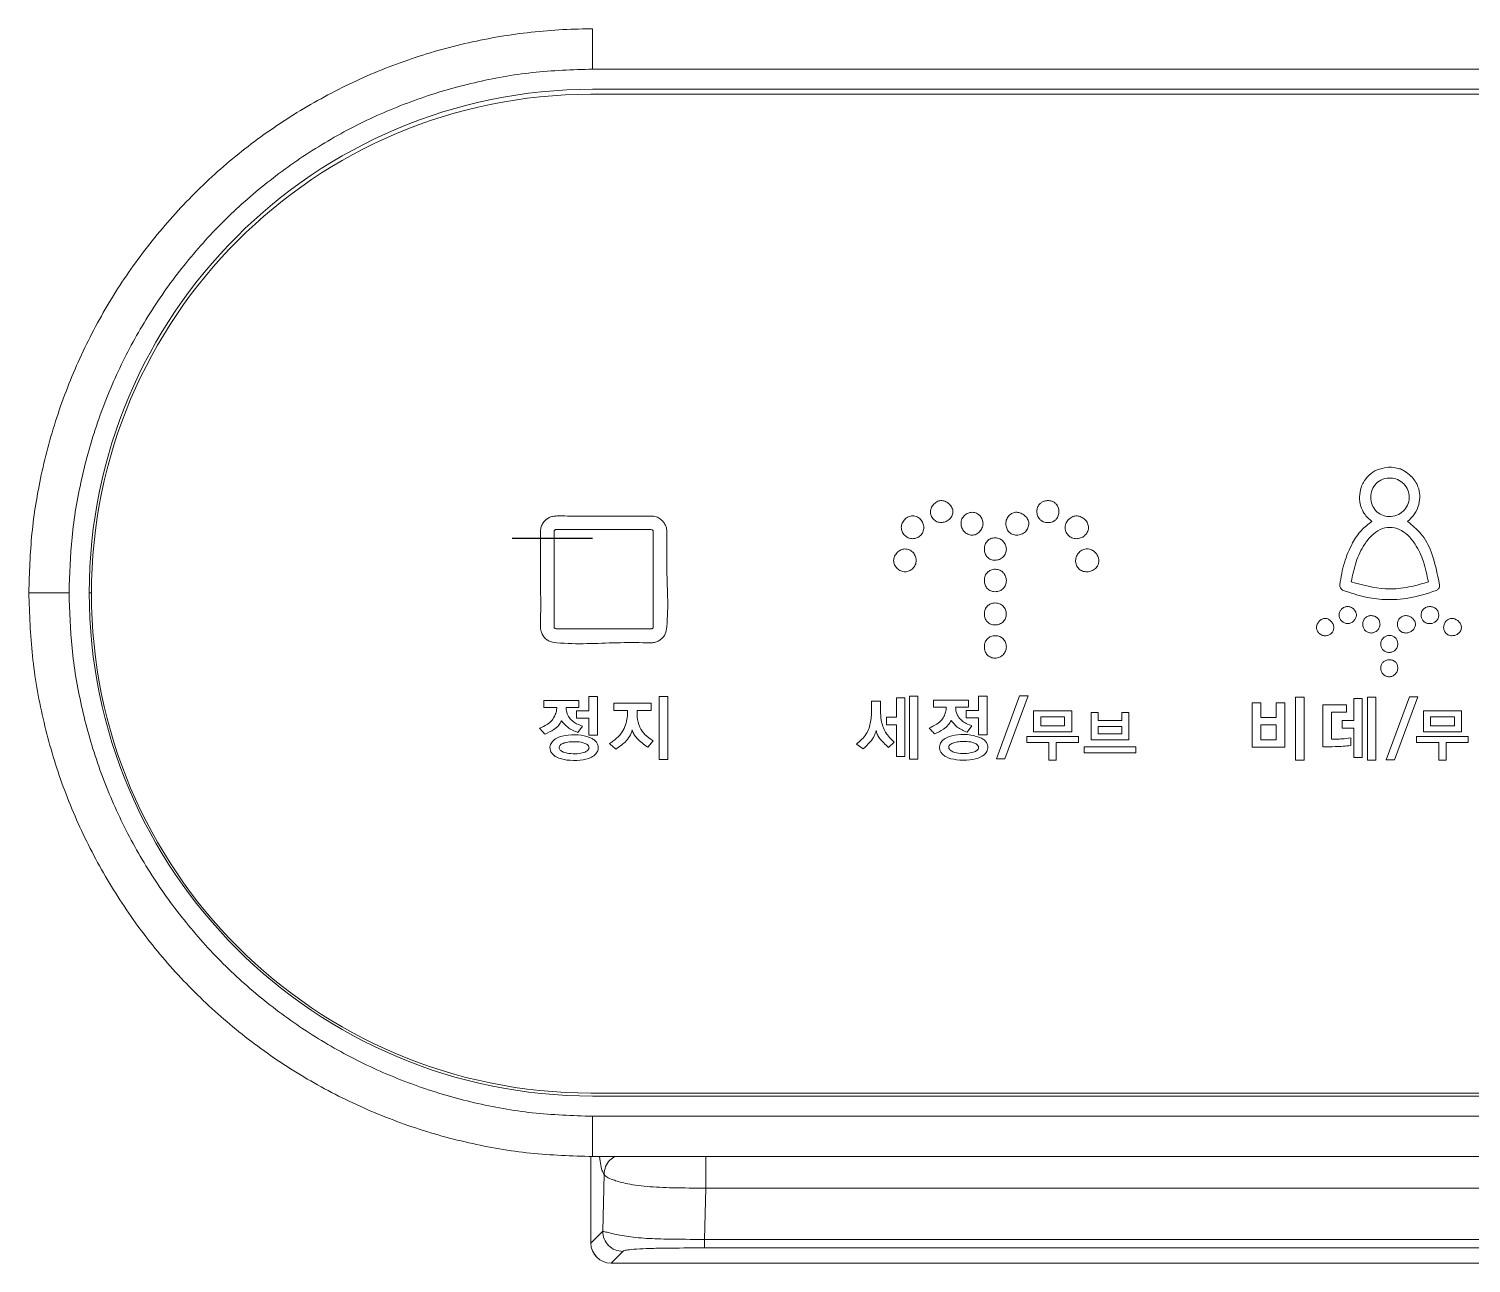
# Model space of a CAD drawing. Extents: x -1671 to 824, y 68 to 2359.
# Drawn here: x -912.6 to -841, y 946.9 to 1008.2 of the extents above; entities that cross this region are included whole.
import ezdxf

# ---------------------------------------------------------------- set-up
doc = ezdxf.new("R2010")
doc.units = 0
doc.header["$LTSCALE"] = 20
doc.header["$MEASUREMENT"] = 0
doc.layers.get('0').update_dxf_attribs({"linetype": 'CONTINUOUS'})
doc.layers.add('4', color=4, linetype='CONTINUOUS')

msp = doc.modelspace()

# ---------------------------------------------------------------- linework, layer by layer
at = {"color": 7, "linetype": 'Continuous', "lineweight": 15}
for p, q in [((-884.601, 1006.208), (-884.601, 1008.208)), ((-680.601, 1006.208), (-884.601, 1006.208)), ((-884.601, 1005.208), (-680.601, 1005.208)), ((-884.693, 1004.958), (-680.693, 1004.958)), ((-912.601, 980.208), (-910.601, 980.208)), ((-884.784, 975.05), (-884.354, 975.05)), ((-884.784, 974.345), (-884.784, 975.05)), ((-884.354, 975.05), (-884.354, 973.13)), ((-881.3, 975.05), (-880.869, 975.05)), ((-881.3, 971.926), (-881.3, 975.05)), ((-880.869, 975.05), (-880.869, 971.926)), ((-869.517, 974.994), (-869.097, 974.994)), ((-869.517, 974.019), (-869.517, 974.994)), ((-869.097, 974.994), (-869.097, 972.079)), ((-868.871, 975.063), (-868.451, 975.063)), ((-868.871, 971.94), (-868.871, 975.063)), ((-868.451, 975.063), (-868.451, 971.94)), ((-865.438, 975.064), (-865.008, 975.064)), ((-865.438, 974.359), (-865.438, 975.064)), ((-865.008, 975.064), (-865.008, 973.145)), ((-864.55, 971.958), (-863.395, 975.081)), ((-862.978, 975.081), (-864.136, 971.958)), ((-863.395, 975.081), (-862.978, 975.081)), ((-849.689, 975.015), (-849.259, 975.015)), ((-849.689, 971.892), (-849.689, 975.015)), ((-849.259, 975.015), (-849.259, 971.892)), ((-846.801, 974.946), (-846.381, 974.946)), ((-846.801, 973.863), (-846.801, 974.946)), ((-846.381, 974.946), (-846.381, 972.031)), ((-846.124, 975.015), (-845.704, 975.015)), ((-846.124, 971.892), (-846.124, 975.015)), ((-845.704, 975.015), (-845.704, 971.892)), ((-845.19, 971.909), (-844.035, 975.032)), ((-843.618, 975.032), (-844.777, 971.909)), ((-844.035, 975.032), (-843.618, 975.032)), ((-887.027, 974.862), (-885.278, 974.862)), ((-887.027, 974.502), (-887.027, 974.862)), ((-886.381, 974.502), (-887.027, 974.502)), ((-885.278, 974.502), (-885.923, 974.502)), ((-885.399, 974.345), (-884.784, 974.345)), ((-885.399, 973.974), (-885.399, 974.345)), ((-885.278, 974.862), (-885.278, 974.502)), ((-883.553, 974.727), (-881.699, 974.727)), ((-883.553, 974.356), (-883.553, 974.727)), ((-882.862, 974.356), (-883.553, 974.356)), ((-881.699, 974.356), (-882.393, 974.356)), ((-881.699, 974.727), (-881.699, 974.356)), ((-870.745, 974.818), (-870.298, 974.818)), ((-867.68, 974.876), (-865.931, 974.876)), ((-867.68, 974.516), (-867.68, 974.876)), ((-867.035, 974.516), (-867.68, 974.516)), ((-865.931, 974.516), (-866.577, 974.516)), ((-866.053, 974.359), (-865.438, 974.359)), ((-866.053, 973.988), (-866.053, 974.359)), ((-865.931, 974.876), (-865.931, 974.516)), ((-862.7, 974.337), (-860.806, 974.337)), ((-862.7, 973.297), (-862.7, 974.337)), ((-860.806, 974.337), (-860.806, 973.297)), ((-859.846, 972.897), (-859.846, 974.26)), ((-859.846, 974.26), (-859.494, 974.26)), ((-859.494, 974.26), (-859.494, 973.859)), ((-858.313, 974.26), (-857.964, 974.26)), ((-858.313, 973.859), (-858.313, 974.26)), ((-857.964, 974.26), (-857.964, 972.897)), ((-851.848, 974.741), (-851.417, 974.741)), ((-851.848, 972.531), (-851.848, 974.741)), ((-851.417, 974.741), (-851.417, 974.016)), ((-850.657, 974.741), (-850.227, 974.741)), ((-850.657, 974.016), (-850.657, 974.741)), ((-850.227, 974.741), (-850.227, 972.531)), ((-848.335, 974.64), (-847.162, 974.64)), ((-848.335, 972.561), (-848.335, 974.64)), ((-847.908, 974.272), (-847.908, 972.94)), ((-847.162, 974.272), (-847.908, 974.272)), ((-847.162, 974.64), (-847.162, 974.272)), ((-843.34, 973.297), (-843.34, 974.337)), ((-843.34, 974.337), (-841.446, 974.337)), ((-841.446, 974.337), (-841.446, 973.297)), ((-884.784, 973.974), (-885.399, 973.974)), ((-885.111, 973.582), (-885.339, 973.266)), ((-884.784, 973.13), (-884.784, 973.974)), ((-870.002, 973.638), (-870.002, 974.019)), ((-870.002, 974.019), (-869.517, 974.019)), ((-869.517, 973.638), (-870.002, 973.638)), ((-869.517, 972.079), (-869.517, 973.638)), ((-865.438, 973.988), (-866.053, 973.988)), ((-865.765, 973.596), (-865.992, 973.28)), ((-865.438, 973.145), (-865.438, 973.988)), ((-862.348, 974.041), (-861.161, 974.041)), ((-862.348, 973.593), (-862.348, 974.041)), ((-861.161, 973.593), (-862.348, 973.593)), ((-861.161, 974.041), (-861.161, 973.593)), ((-859.494, 973.859), (-858.313, 973.859)), ((-859.494, 973.565), (-858.313, 973.565)), ((-859.494, 973.192), (-859.494, 973.565)), ((-858.313, 973.565), (-858.313, 973.192)), ((-851.418, 973.645), (-850.657, 973.645)), ((-851.418, 972.895), (-851.418, 973.645)), ((-851.417, 974.016), (-850.657, 974.016)), ((-850.657, 973.645), (-850.657, 972.895)), ((-847.377, 973.488), (-847.377, 973.863)), ((-847.377, 973.863), (-846.801, 973.863)), ((-846.801, 973.488), (-847.377, 973.488)), ((-846.801, 972.031), (-846.801, 973.488)), ((-842.989, 974.041), (-841.802, 974.041)), ((-842.989, 973.593), (-842.989, 974.041)), ((-841.802, 973.593), (-842.989, 973.593)), ((-841.802, 974.041), (-841.802, 973.593)), ((-884.354, 973.13), (-884.784, 973.13)), ((-881.592, 972.845), (-881.866, 972.534)), ((-869.621, 972.783), (-869.908, 972.527)), ((-865.008, 973.145), (-865.438, 973.145)), ((-863.038, 973.061), (-860.471, 973.061)), ((-863.038, 972.766), (-863.038, 973.061)), ((-861.936, 972.766), (-863.038, 972.766)), ((-860.806, 973.297), (-862.7, 973.297)), ((-861.936, 971.892), (-861.936, 972.766)), ((-861.576, 972.766), (-861.576, 971.892)), ((-860.471, 972.766), (-861.576, 972.766)), ((-860.471, 973.061), (-860.471, 972.766)), ((-857.964, 972.897), (-859.846, 972.897)), ((-858.313, 973.192), (-859.494, 973.192)), ((-850.657, 972.895), (-851.418, 972.895)), ((-846.95, 972.999), (-846.95, 972.624)), ((-843.679, 973.061), (-841.112, 973.061)), ((-843.679, 972.766), (-843.679, 973.061)), ((-842.576, 972.766), (-843.679, 972.766)), ((-841.446, 973.297), (-843.34, 973.297)), ((-842.576, 971.892), (-842.576, 972.766)), ((-842.216, 972.766), (-842.216, 971.892)), ((-841.112, 972.766), (-842.216, 972.766)), ((-841.112, 973.061), (-841.112, 972.766)), ((-871.164, 972.447), (-871.488, 972.692)), ((-869.097, 972.079), (-869.517, 972.079)), ((-860.187, 972.553), (-857.62, 972.553)), ((-860.187, 972.258), (-860.187, 972.553)), ((-857.62, 972.258), (-860.187, 972.258)), ((-857.62, 972.553), (-857.62, 972.258)), ((-850.227, 972.531), (-851.848, 972.531)), ((-880.869, 971.926), (-881.3, 971.926)), ((-868.451, 971.94), (-868.871, 971.94)), ((-864.136, 971.958), (-864.55, 971.958)), ((-861.576, 971.892), (-861.936, 971.892)), ((-849.259, 971.892), (-849.689, 971.892)), ((-846.381, 972.031), (-846.801, 972.031)), ((-845.704, 971.892), (-846.124, 971.892)), ((-844.777, 971.909), (-845.19, 971.909)), ((-842.216, 971.892), (-842.576, 971.892)), ((-680.693, 955.358), (-884.693, 955.358)), ((-680.601, 955.208), (-884.601, 955.208)), ((-884.601, 952.208), (-884.601, 954.208)), ((-884.601, 954.208), (-680.601, 954.208)), ((-884.688, 952.213), (-884.688, 947.914)), ((-680.601, 952.208), (-884.601, 952.208)), ((-884.102, 948.499), (-884.033, 951.328)), ((-878.983, 950.64), (-879.045, 948.095)), ((-686.219, 950.64), (-878.983, 950.64)), ((-884.687, 947.914), (-884.102, 948.499)), ((-884.687, 947.914), (-884.688, 947.914)), ((-879.045, 948.095), (-686.157, 948.095)), ((-883.103, 947.499), (-883.688, 946.914)), ((-686.157, 947.669), (-879.045, 947.669)), ((-883.688, 946.914), (-681.514, 946.914)), ((-883.688, 946.914), (-681.514, 946.914)), ((-883.688, 946.914), (-883.688, 946.914))]:
    msp.add_line(p, q, dxfattribs=at)
at = {"color": 8, "linetype": 'Continuous', "lineweight": 15}
for p, q in [((-909.569, 980.208), (-909.469, 980.208)), ((-884.687, 952.213), (-884.687, 947.914))]:
    msp.add_line(p, q, dxfattribs=at)
at = {"color": 7, "linetype": 'Continuous', "lineweight": 15}
for centre, radius, start, end in [((-884.601, 980.208), 25, 90, 270), ((-884.693, 980.158), 24.8, 90, 270), ((-883.688, 947.914), 1, 180, 270), ((-883.686, 947.915), 1.001, 180.08244, 269.91756)]:
    msp.add_arc(centre, radius, start, end, dxfattribs=at)
for points, knots in [([(-884.601, 1008.208), (-884.702, 1008.208), (-885.85, 1008.204), (-888.05, 1008.051), (-891.152, 1007.489), (-894.174, 1006.585), (-897.072, 1005.34), (-899.813, 1003.782), (-902.365, 1001.929), (-904.688, 999.796), (-906.759, 997.418), (-908.554, 994.825), (-910.039, 992.043), (-911.207, 989.113), (-912.02, 986.136), (-912.51, 983.155), (-912.571, 981.19), (-912.601, 980.208)], [0, 0, 0, 0, 0.006865, 0.07838, 0.150122, 0.221637, 0.293151, 0.364894, 0.436409, 0.507923, 0.579666, 0.65118, 0.722695, 0.794438, 0.865952, 0.932976, 1, 1, 1, 1]), ([(-884.601, 1006.208), (-885.602, 1006.175), (-887.576, 1006.11), (-890.488, 1005.582), (-893.299, 1004.766), (-896.002, 1003.637), (-898.557, 1002.207), (-900.937, 1000.502), (-903.114, 998.543), (-905.052, 996.347), (-906.734, 993.951), (-908.139, 991.382), (-909.242, 988.668), (-910.031, 985.85), (-910.515, 983.016), (-910.573, 981.125), (-910.601, 980.208)], [0, 0, 0, 0, 0.073525, 0.14504, 0.216784, 0.288299, 0.359814, 0.431558, 0.503073, 0.574588, 0.646331, 0.717847, 0.789362, 0.861105, 0.93262, 1, 1, 1, 1]), ([(-845.902, 983.744), (-846.039, 983.867), (-846.274, 984.079), (-846.423, 984.414), (-846.482, 984.627), (-846.509, 984.785), (-846.519, 985.055), (-846.465, 985.375), (-846.304, 985.747), (-846.047, 986.067), (-845.637, 986.34), (-845.312, 986.401), (-845.142, 986.433)], [0, 0, 0, 0, 0.151126, 0.259817, 0.298239, 0.334908, 0.392903, 0.521907, 0.600408, 0.727983, 0.857745, 1, 1, 1, 1]), ([(-845.142, 986.433), (-845.099, 986.436), (-845.027, 986.441), (-844.836, 986.433), (-844.66, 986.39), (-844.435, 986.346), (-844.225, 986.214), (-843.885, 985.962), (-843.604, 985.54), (-843.494, 985.034), (-843.556, 984.565), (-843.75, 984.096), (-844, 983.86), (-844.125, 983.742)], [0, 0, 0, 0, 0.033416, 0.056214, 0.148967, 0.173537, 0.234122, 0.338631, 0.50343, 0.614394, 0.734976, 0.867121, 1, 1, 1, 1]), ([(-845.917, 985.229), (-845.917, 985.23), (-845.881, 985.349), (-845.762, 985.573), (-845.453, 985.83), (-845.074, 985.926), (-844.694, 985.873), (-844.372, 985.696), (-844.135, 985.398), (-844.019, 985.027), (-844.069, 984.64), (-844.262, 984.299), (-844.572, 984.069), (-844.942, 983.968), (-845.32, 984.011), (-845.646, 984.193), (-845.878, 984.485), (-845.982, 984.855), (-845.939, 985.104), (-845.917, 985.229)], [0, 0, 0, 0, 0.000469, 0.062065, 0.123713, 0.196773, 0.250703, 0.31304, 0.376383, 0.436956, 0.5028, 0.566179, 0.628351, 0.691812, 0.754091, 0.814268, 0.874237, 0.93686, 1, 1, 1, 1]), ([(-867.287, 983.689), (-867.361, 983.697), (-867.506, 983.715), (-867.684, 983.848), (-867.799, 984.028), (-867.838, 984.243), (-867.777, 984.457), (-867.644, 984.633), (-867.466, 984.757), (-867.255, 984.797), (-867.051, 984.733), (-866.874, 984.609), (-866.74, 984.431), (-866.687, 984.212), (-866.75, 983.996), (-866.894, 983.831), (-867.078, 983.715), (-867.218, 983.697), (-867.287, 983.689)], [0, 0, 0, 0, 0.064838, 0.126611, 0.187738, 0.249498, 0.312663, 0.377285, 0.440334, 0.499196, 0.558978, 0.622935, 0.687211, 0.750936, 0.813759, 0.876924, 0.940147, 1, 1, 1, 1]), ([(-861.981, 983.689), (-861.982, 983.689), (-862.039, 983.688), (-862.148, 983.701), (-862.291, 983.762), (-862.419, 983.868), (-862.514, 984.03), (-862.549, 984.235), (-862.516, 984.439), (-862.422, 984.601), (-862.292, 984.708), (-862.147, 984.769), (-861.983, 984.788), (-861.821, 984.769), (-861.681, 984.707), (-861.557, 984.6), (-861.464, 984.439), (-861.43, 984.235), (-861.462, 984.031), (-861.553, 983.869), (-861.679, 983.762), (-861.819, 983.7), (-861.925, 983.692), (-861.981, 983.689)], [0, 0, 0, 0, 0.000931, 0.049915, 0.093368, 0.133945, 0.192927, 0.251864, 0.310708, 0.369596, 0.410369, 0.454445, 0.504396, 0.55201, 0.594447, 0.634376, 0.692951, 0.75184, 0.810614, 0.869032, 0.908864, 0.951593, 1, 1, 1, 1]), ([(-881.722, 984.014), (-881.625, 984.008), (-881.446, 983.996), (-881.215, 983.866), (-881.058, 983.703), (-880.959, 983.515), (-880.914, 983.332), (-880.918, 983.151), (-880.921, 982.544), (-880.94, 980.996), (-880.815, 979.402), (-880.959, 978.147), (-881.171, 977.903), (-881.387, 977.776), (-881.572, 977.721), (-881.755, 977.72), (-882.364, 977.731), (-883.911, 977.739), (-885.512, 977.613), (-886.738, 977.763), (-886.96, 977.935), (-887.089, 978.096), (-887.178, 978.3), (-887.203, 978.574), (-887.166, 979.336), (-887.198, 980.642), (-887.193, 981.962), (-887.185, 982.857), (-887.2, 983.202), (-887.166, 983.483), (-887.064, 983.682), (-886.925, 983.835), (-886.763, 983.941), (-886.579, 984.008), (-886.272, 984.027), (-885.655, 984.004), (-884.986, 984.015), (-884.366, 984.014), (-883.994, 984.014), (-883.622, 984.014), (-883.25, 984.014), (-882.878, 984.014), (-882.506, 984.014), (-882.12, 984.014), (-881.859, 984.014), (-881.722, 984.014)], [0, 0, 0, 0, 0.012042, 0.022331, 0.032599, 0.040232, 0.048891, 0.055987, 0.06302, 0.125614, 0.250803, 0.266208, 0.281573, 0.289202, 0.297825, 0.305464, 0.312174, 0.374768, 0.499957, 0.517355, 0.525992, 0.534634, 0.543211, 0.553665, 0.569013, 0.639432, 0.7183, 0.735652, 0.75227, 0.761864, 0.770987, 0.779972, 0.787611, 0.795239, 0.804435, 0.826187, 0.873133, 0.888781, 0.90443, 0.920078, 0.935727, 0.951375, 0.967024, 0.982673, 1, 1, 1, 1]), ([(-868.713, 982.886), (-868.786, 982.896), (-868.932, 982.918), (-869.113, 983.056), (-869.242, 983.238), (-869.288, 983.458), (-869.231, 983.674), (-869.107, 983.859), (-868.925, 983.993), (-868.702, 984.039), (-868.484, 983.988), (-868.305, 983.859), (-868.184, 983.668), (-868.142, 983.442), (-868.184, 983.217), (-868.309, 983.034), (-868.494, 982.909), (-868.639, 982.894), (-868.713, 982.886)], [0, 0, 0, 0, 0.061634, 0.125071, 0.188246, 0.249428, 0.311276, 0.374415, 0.437241, 0.500298, 0.562619, 0.623526, 0.685532, 0.751027, 0.815748, 0.876399, 0.936775, 1, 1, 1, 1]), ([(-865.749, 984.202), (-865.674, 984.192), (-865.528, 984.172), (-865.352, 984.031), (-865.237, 983.846), (-865.197, 983.628), (-865.253, 983.411), (-865.376, 983.227), (-865.552, 983.092), (-865.767, 983.048), (-865.977, 983.105), (-866.154, 983.233), (-866.277, 983.423), (-866.321, 983.65), (-866.273, 983.876), (-866.143, 984.055), (-865.961, 984.177), (-865.819, 984.193), (-865.749, 984.202)], [0, 0, 0, 0, 0.063691, 0.125719, 0.187678, 0.249351, 0.312186, 0.376174, 0.438603, 0.499047, 0.559743, 0.62136, 0.684561, 0.751064, 0.816534, 0.878285, 0.939106, 1, 1, 1, 1]), ([(-863.541, 983.064), (-863.617, 983.072), (-863.762, 983.087), (-863.941, 983.22), (-864.051, 983.408), (-864.09, 983.632), (-864.053, 983.861), (-863.93, 984.05), (-863.75, 984.173), (-863.537, 984.218), (-863.32, 984.165), (-863.132, 984.042), (-862.987, 983.869), (-862.919, 983.65), (-862.971, 983.423), (-863.096, 983.22), (-863.307, 983.092), (-863.463, 983.074), (-863.541, 983.064)], [0, 0, 0, 0, 0.0632328, 0.1212916, 0.1803019, 0.2441641, 0.3100468, 0.3710426, 0.4301989, 0.4895445, 0.5499894, 0.6138498, 0.6770336, 0.7368847, 0.800592, 0.8673436, 0.9343228, 1, 1, 1, 1]), ([(-860.576, 982.886), (-860.654, 982.896), (-860.808, 982.914), (-860.993, 983.056), (-861.11, 983.244), (-861.15, 983.465), (-861.087, 983.684), (-860.951, 983.868), (-860.764, 984), (-860.54, 984.039), (-860.325, 983.976), (-860.14, 983.848), (-860.005, 983.66), (-859.956, 983.43), (-860.017, 983.203), (-860.164, 983.029), (-860.357, 982.912), (-860.503, 982.895), (-860.576, 982.886)], [0, 0, 0, 0, 0.065881, 0.128011, 0.188963, 0.249335, 0.311305, 0.375594, 0.438988, 0.499672, 0.560238, 0.623161, 0.686522, 0.751167, 0.814668, 0.876886, 0.939247, 1, 1, 1, 1]), ([(-847.497, 980.605), (-847.433, 980.972), (-847.309, 981.69), (-846.927, 982.598), (-846.472, 983.315), (-846.085, 983.607), (-845.902, 983.744)], [0, 0, 0, 0, 0.307207, 0.601244, 0.81164, 1, 1, 1, 1]), ([(-844.125, 983.742), (-843.889, 983.55), (-843.388, 983.143), (-842.816, 982.043), (-842.648, 981.149), (-842.543, 980.588)], [0, 0, 0, 0, 0.249481, 0.529597, 1, 1, 1, 1]), ([(-881.594, 978.485), (-881.595, 978.482), (-881.596, 978.476), (-881.601, 978.467), (-881.611, 978.452), (-881.633, 978.434), (-881.667, 978.418), (-881.745, 978.422), (-881.91, 978.418), (-882.267, 978.421), (-882.981, 978.418), (-884.05, 978.42), (-885.117, 978.418), (-885.862, 978.422), (-886.192, 978.417), (-886.348, 978.423), (-886.435, 978.411), (-886.483, 978.44), (-886.509, 978.464), (-886.515, 978.498), (-886.511, 978.571), (-886.515, 978.737), (-886.512, 979.094), (-886.514, 979.808), (-886.512, 980.876), (-886.515, 981.942), (-886.511, 982.687), (-886.516, 983.017), (-886.51, 983.172), (-886.521, 983.255), (-886.497, 983.304), (-886.471, 983.328), (-886.437, 983.342), (-886.361, 983.337), (-886.197, 983.342), (-885.84, 983.338), (-885.126, 983.341), (-884.058, 983.339), (-882.991, 983.342), (-882.246, 983.338), (-881.917, 983.343), (-881.761, 983.336), (-881.678, 983.348), (-881.63, 983.322), (-881.606, 983.296), (-881.593, 983.262), (-881.597, 983.187), (-881.592, 983.023), (-881.596, 982.665), (-881.593, 981.952), (-881.595, 980.524), (-881.595, 979.301), (-881.594, 978.485)], [0, 0, 0, 0, 0.0004224, 0.0009461, 0.0015601, 0.0032364, 0.00524, 0.0072001, 0.0150398, 0.0307177, 0.0620696, 0.1247643, 0.1949816, 0.2258814, 0.2394787, 0.2454619, 0.2501581, 0.2521608, 0.2539475, 0.2553688, 0.2573271, 0.2651605, 0.2808271, 0.3121605, 0.3748272, 0.4450139, 0.4758961, 0.4894842, 0.495463, 0.5000134, 0.5017918, 0.5036093, 0.5053638, 0.5072486, 0.5150822, 0.5307486, 0.5620822, 0.6247487, 0.6949354, 0.7258176, 0.7394058, 0.7453848, 0.7499423, 0.7517255, 0.7535446, 0.7552922, 0.7571665, 0.7649998, 0.7806665, 0.8119999, 0.8746666, 1, 1, 1, 1]), ([(-864.612, 981.816), (-864.685, 981.824), (-864.828, 981.838), (-865.009, 981.963), (-865.125, 982.151), (-865.159, 982.377), (-865.123, 982.601), (-865.009, 982.79), (-864.826, 982.909), (-864.605, 982.945), (-864.381, 982.897), (-864.2, 982.765), (-864.082, 982.582), (-864.04, 982.37), (-864.084, 982.158), (-864.201, 981.977), (-864.384, 981.842), (-864.534, 981.825), (-864.612, 981.816)], [0, 0, 0, 0, 0.063288, 0.122567, 0.18304, 0.249894, 0.316286, 0.376027, 0.434958, 0.499688, 0.565388, 0.627658, 0.688893, 0.749807, 0.810621, 0.87147, 0.933496, 1, 1, 1, 1]), ([(-846.927, 980.742), (-846.858, 981.079), (-846.724, 981.73), (-846.358, 982.514), (-845.938, 983.056), (-845.509, 983.374), (-845.012, 983.491), (-844.516, 983.376), (-844.086, 983.063), (-843.663, 982.525), (-843.296, 981.739), (-843.164, 981.083), (-843.095, 980.742)], [0, 0, 0, 0, 0.144352, 0.279352, 0.359599, 0.431493, 0.499604, 0.567663, 0.639234, 0.719045, 0.85394, 1, 1, 1, 1]), ([(-869.093, 982.384), (-869.02, 982.376), (-868.876, 982.359), (-868.694, 982.229), (-868.569, 982.044), (-868.52, 981.819), (-868.56, 981.591), (-868.687, 981.405), (-868.868, 981.282), (-869.081, 981.231), (-869.299, 981.277), (-869.482, 981.406), (-869.614, 981.585), (-869.668, 981.804), (-869.614, 982.023), (-869.489, 982.207), (-869.311, 982.351), (-869.165, 982.373), (-869.093, 982.384)], [0, 0, 0, 0, 0.062192, 0.122959, 0.184833, 0.250137, 0.31572, 0.377808, 0.438992, 0.4998, 0.561071, 0.624269, 0.687524, 0.748866, 0.810902, 0.875, 0.938541, 1, 1, 1, 1]), ([(-860.617, 981.804), (-860.607, 981.878), (-860.584, 982.028), (-860.446, 982.216), (-860.264, 982.354), (-860.039, 982.401), (-859.822, 982.343), (-859.634, 982.218), (-859.494, 982.033), (-859.441, 981.804), (-859.49, 981.578), (-859.624, 981.395), (-859.818, 981.277), (-860.045, 981.234), (-860.274, 981.268), (-860.466, 981.386), (-860.595, 981.576), (-860.61, 981.726), (-860.617, 981.804)], [0, 0, 0, 0, 0.0615168, 0.1257171, 0.1893421, 0.2503048, 0.3106558, 0.3734533, 0.4367096, 0.5010585, 0.5642016, 0.6245123, 0.685873, 0.7502697, 0.8152721, 0.8750332, 0.9347286, 1, 1, 1, 1]), ([(-864.612, 980.255), (-864.686, 980.263), (-864.83, 980.277), (-865.011, 980.405), (-865.125, 980.593), (-865.159, 980.819), (-865.122, 981.042), (-865.005, 981.229), (-864.82, 981.348), (-864.599, 981.384), (-864.376, 981.339), (-864.194, 981.209), (-864.079, 981.023), (-864.041, 980.806), (-864.082, 980.589), (-864.199, 980.407), (-864.384, 980.278), (-864.533, 980.263), (-864.612, 980.255)], [0, 0, 0, 0, 0.06382, 0.123087, 0.183372, 0.249749, 0.315703, 0.375552, 0.434816, 0.499598, 0.564902, 0.626044, 0.686835, 0.749812, 0.812457, 0.872369, 0.933163, 1, 1, 1, 1]), ([(-843.095, 980.742), (-843.462, 980.636), (-844.157, 980.434), (-845.471, 980.346), (-846.365, 980.59), (-846.927, 980.742)], [0, 0, 0, 0, 0.292835, 0.555891, 1, 1, 1, 1]), ([(-912.601, 980.208), (-912.566, 979.16), (-912.496, 977.059), (-911.946, 973.951), (-911.081, 970.92), (-909.866, 968.009), (-908.338, 965.251), (-906.512, 962.679), (-904.404, 960.334), (-902.049, 958.237), (-899.475, 956.414), (-896.709, 954.899), (-893.793, 953.699), (-890.776, 952.841), (-887.699, 952.308), (-885.634, 952.241), (-884.601, 952.208)], [0, 0, 0, 0, 0.071515, 0.143259, 0.214774, 0.286289, 0.358033, 0.429548, 0.501063, 0.572807, 0.644322, 0.715837, 0.787581, 0.859096, 0.929548, 1, 1, 1, 1]), ([(-884.601, 954.208), (-885.602, 954.241), (-887.576, 954.306), (-890.488, 954.834), (-893.299, 955.65), (-896.002, 956.779), (-898.557, 958.209), (-900.937, 959.914), (-903.114, 961.873), (-905.052, 964.069), (-906.734, 966.465), (-908.139, 969.034), (-909.242, 971.748), (-910.031, 974.566), (-910.515, 977.4), (-910.573, 979.291), (-910.601, 980.208)], [0, 0, 0, 0, 0.073525, 0.145041, 0.216784, 0.288299, 0.359814, 0.431558, 0.503073, 0.574588, 0.646331, 0.717847, 0.789362, 0.861105, 0.93262, 1, 1, 1, 1]), ([(-847.306, 980.312), (-847.338, 980.328), (-847.399, 980.36), (-847.459, 980.438), (-847.492, 980.521), (-847.495, 980.577), (-847.497, 980.605)], [0, 0, 0, 0, 0.285729, 0.554318, 0.769559, 1, 1, 1, 1]), ([(-842.715, 980.312), (-843.151, 980.171), (-843.983, 979.904), (-845.195, 979.829), (-846.3, 979.98), (-846.96, 980.198), (-847.306, 980.312)], [0, 0, 0, 0, 0.2915998, 0.5562964, 0.7678154, 1, 1, 1, 1]), ([(-842.543, 980.588), (-842.542, 980.555), (-842.541, 980.491), (-842.584, 980.409), (-842.644, 980.348), (-842.691, 980.324), (-842.715, 980.312)], [0, 0, 0, 0, 0.277124, 0.547331, 0.767625, 1, 1, 1, 1]), ([(-865.146, 979.15), (-865.139, 979.227), (-865.125, 979.373), (-865.005, 979.559), (-864.824, 979.675), (-864.605, 979.711), (-864.385, 979.67), (-864.202, 979.545), (-864.084, 979.363), (-864.041, 979.148), (-864.08, 978.933), (-864.201, 978.753), (-864.385, 978.633), (-864.606, 978.592), (-864.826, 978.628), (-865.008, 978.745), (-865.128, 978.93), (-865.14, 979.075), (-865.146, 979.15)], [0, 0, 0, 0, 0.066899, 0.126586, 0.185431, 0.249842, 0.315372, 0.376698, 0.43759, 0.500571, 0.563234, 0.623564, 0.684906, 0.750409, 0.815292, 0.874892, 0.934626, 1, 1, 1, 1]), ([(-847.1, 978.672), (-847.155, 978.68), (-847.264, 978.694), (-847.403, 978.792), (-847.503, 978.929), (-847.543, 979.097), (-847.508, 979.266), (-847.408, 979.402), (-847.268, 979.494), (-847.103, 979.53), (-846.937, 979.494), (-846.796, 979.4), (-846.695, 979.266), (-846.655, 979.101), (-846.697, 978.937), (-846.796, 978.799), (-846.933, 978.7), (-847.045, 978.672), (-847.1, 978.672), (-847.1, 978.672)], [0, 0, 0, 0, 0.06164, 0.123807, 0.186569, 0.250398, 0.313834, 0.375787, 0.437869, 0.499757, 0.561997, 0.625267, 0.687851, 0.748995, 0.810869, 0.874321, 0.937746, 0.999797, 1, 1, 1, 1]), ([(-842.578, 979.103), (-842.578, 979.103), (-842.577, 979.046), (-842.6, 978.932), (-842.695, 978.791), (-842.834, 978.695), (-843.005, 978.663), (-843.182, 978.687), (-843.339, 978.78), (-843.436, 978.925), (-843.467, 979.088), (-843.439, 979.253), (-843.348, 979.4), (-843.197, 979.498), (-843.022, 979.527), (-842.849, 979.5), (-842.705, 979.41), (-842.6, 979.272), (-842.585, 979.16), (-842.578, 979.103)], [0, 0, 0, 0, 0.000179, 0.063199, 0.124544, 0.185596, 0.244591, 0.312917, 0.379888, 0.440527, 0.500352, 0.560757, 0.622118, 0.686964, 0.753304, 0.814924, 0.876685, 0.937518, 1, 1, 1, 1]), ([(-847.79, 978.482), (-847.796, 978.423), (-847.808, 978.31), (-847.911, 978.172), (-848.055, 978.087), (-848.223, 978.057), (-848.395, 978.094), (-848.534, 978.196), (-848.63, 978.331), (-848.666, 978.494), (-848.617, 978.655), (-848.519, 978.795), (-848.383, 978.902), (-848.214, 978.947), (-848.048, 978.895), (-847.915, 978.787), (-847.815, 978.646), (-847.798, 978.535), (-847.79, 978.482)], [0, 0, 0, 0, 0.065592, 0.125744, 0.186039, 0.249686, 0.31419, 0.37776, 0.439433, 0.497394, 0.557789, 0.622914, 0.687692, 0.74925, 0.811006, 0.875696, 0.940205, 1, 1, 1, 1]), ([(-845.494, 978.638), (-845.502, 978.582), (-845.518, 978.47), (-845.623, 978.33), (-845.763, 978.23), (-845.932, 978.193), (-846.097, 978.231), (-846.238, 978.325), (-846.337, 978.469), (-846.368, 978.645), (-846.332, 978.818), (-846.233, 978.959), (-846.09, 979.05), (-845.922, 979.08), (-845.755, 979.047), (-845.614, 978.954), (-845.513, 978.812), (-845.5, 978.697), (-845.494, 978.638)], [0, 0, 0, 0, 0.061574, 0.124891, 0.188193, 0.25011, 0.311431, 0.372467, 0.434465, 0.500559, 0.566004, 0.627164, 0.687671, 0.750195, 0.812657, 0.87321, 0.934405, 1, 1, 1, 1]), ([(-844.201, 978.206), (-844.261, 978.212), (-844.377, 978.222), (-844.523, 978.32), (-844.614, 978.466), (-844.642, 978.642), (-844.608, 978.818), (-844.507, 978.961), (-844.362, 979.051), (-844.189, 979.081), (-844.016, 979.037), (-843.869, 978.937), (-843.763, 978.799), (-843.72, 978.631), (-843.768, 978.465), (-843.875, 978.33), (-844.024, 978.229), (-844.142, 978.213), (-844.201, 978.206)], [0, 0, 0, 0, 0.065471, 0.125051, 0.184619, 0.249703, 0.314915, 0.37582, 0.436028, 0.498061, 0.562071, 0.626752, 0.689579, 0.749187, 0.808892, 0.871488, 0.935744, 1, 1, 1, 1]), ([(-841.923, 978.068), (-841.982, 978.075), (-842.096, 978.089), (-842.232, 978.195), (-842.317, 978.331), (-842.349, 978.493), (-842.307, 978.661), (-842.224, 978.8), (-842.11, 978.885), (-842.002, 978.928), (-841.875, 978.936), (-841.736, 978.892), (-841.599, 978.801), (-841.492, 978.668), (-841.442, 978.499), (-841.475, 978.321), (-841.593, 978.183), (-841.748, 978.092), (-841.865, 978.076), (-841.923, 978.068)], [0, 0, 0, 0, 0.064976, 0.125147, 0.183512, 0.240021, 0.303837, 0.37078, 0.415901, 0.458627, 0.498128, 0.554984, 0.616315, 0.678452, 0.740618, 0.806044, 0.869348, 0.936509, 1, 1, 1, 1]), ([(-864.054, 977.513), (-864.064, 977.442), (-864.082, 977.298), (-864.211, 977.117), (-864.392, 976.987), (-864.614, 976.941), (-864.831, 976.983), (-865.011, 977.105), (-865.126, 977.296), (-865.159, 977.522), (-865.121, 977.746), (-865.006, 977.933), (-864.821, 978.05), (-864.601, 978.082), (-864.381, 978.042), (-864.199, 977.921), (-864.076, 977.735), (-864.062, 977.589), (-864.054, 977.513)], [0, 0, 0, 0, 0.061383, 0.123429, 0.186143, 0.250675, 0.313749, 0.37296, 0.433484, 0.500539, 0.566753, 0.626339, 0.685156, 0.749768, 0.814478, 0.874469, 0.934591, 1, 1, 1, 1]), ([(-845.028, 978.086), (-844.97, 978.079), (-844.858, 978.068), (-844.719, 977.966), (-844.633, 977.823), (-844.603, 977.655), (-844.635, 977.486), (-844.732, 977.348), (-844.872, 977.258), (-845.038, 977.23), (-845.202, 977.264), (-845.344, 977.351), (-845.442, 977.491), (-845.471, 977.664), (-845.432, 977.837), (-845.331, 977.974), (-845.191, 978.067), (-845.083, 978.079), (-845.028, 978.086)], [0, 0, 0, 0, 0.065642, 0.126035, 0.18666, 0.250871, 0.314877, 0.375993, 0.436808, 0.499191, 0.561729, 0.62246, 0.683415, 0.749635, 0.815844, 0.877944, 0.9389, 1, 1, 1, 1]), ([(-844.613, 976.462), (-844.621, 976.407), (-844.635, 976.295), (-844.734, 976.154), (-844.869, 976.054), (-845.036, 976.02), (-845.199, 976.057), (-845.339, 976.149), (-845.438, 976.29), (-845.47, 976.463), (-845.44, 976.634), (-845.347, 976.773), (-845.202, 976.859), (-845.032, 976.886), (-844.862, 976.862), (-844.72, 976.775), (-844.628, 976.633), (-844.619, 976.521), (-844.613, 976.462)], [0, 0, 0, 0, 0.062675, 0.125662, 0.187913, 0.249548, 0.311274, 0.372474, 0.434567, 0.50095, 0.566124, 0.625298, 0.685061, 0.750846, 0.816369, 0.87513, 0.933995, 1, 1, 1, 1]), ([(-887.239, 973.473), (-887.109, 973.532), (-886.881, 973.638), (-886.608, 973.85), (-886.476, 974.093), (-886.393, 974.303), (-886.385, 974.442), (-886.381, 974.502)], [0, 0, 0, 0, 0.2999831, 0.5293592, 0.7090523, 0.8748638, 1, 1, 1, 1]), ([(-885.923, 974.502), (-885.916, 974.426), (-885.897, 974.245), (-885.785, 974.011), (-885.603, 973.823), (-885.383, 973.686), (-885.208, 973.619), (-885.111, 973.582)], [0, 0, 0, 0, 0.17367, 0.414224, 0.572611, 0.765092, 1, 1, 1, 1]), ([(-883.764, 972.716), (-883.618, 972.816), (-883.351, 972.997), (-883.08, 973.361), (-882.927, 973.726), (-882.866, 974.058), (-882.863, 974.268), (-882.862, 974.356)], [0, 0, 0, 0, 0.267505, 0.489696, 0.680123, 0.866547, 1, 1, 1, 1]), ([(-882.393, 974.356), (-882.395, 974.251), (-882.4, 973.971), (-882.289, 973.547), (-882.006, 973.125), (-881.737, 972.943), (-881.592, 972.845)], [0, 0, 0, 0, 0.174511, 0.46443, 0.711886, 1, 1, 1, 1]), ([(-871.488, 972.692), (-871.311, 972.846), (-870.97, 973.143), (-870.798, 973.694), (-870.752, 974.129), (-870.744, 974.47), (-870.745, 974.701), (-870.745, 974.818)], [0, 0, 0, 0, 0.292927, 0.565966, 0.706069, 0.851386, 1, 1, 1, 1]), ([(-870.298, 974.818), (-870.297, 974.74), (-870.296, 974.583), (-870.307, 974.27), (-870.279, 973.821), (-870.096, 973.24), (-869.78, 972.937), (-869.621, 972.783)], [0, 0, 0, 0, 0.10417, 0.210865, 0.420184, 0.707518, 1, 1, 1, 1]), ([(-867.892, 973.487), (-867.763, 973.546), (-867.534, 973.651), (-867.262, 973.864), (-867.13, 974.107), (-867.047, 974.317), (-867.038, 974.456), (-867.035, 974.516)], [0, 0, 0, 0, 0.299994, 0.529169, 0.709083, 0.874757, 1, 1, 1, 1]), ([(-866.577, 974.516), (-866.569, 974.44), (-866.55, 974.259), (-866.439, 974.025), (-866.256, 973.838), (-866.036, 973.7), (-865.861, 973.633), (-865.765, 973.596)], [0, 0, 0, 0, 0.1736698, 0.4142245, 0.5726103, 0.7650918, 1, 1, 1, 1]), ([(-886.965, 973.182), (-887.018, 973.238), (-887.109, 973.335), (-887.2, 973.432), (-887.239, 973.473)], [0, 0, 0, 0, 0.57532, 1, 1, 1, 1]), ([(-886.145, 973.849), (-886.187, 973.773), (-886.282, 973.603), (-886.569, 973.373), (-886.816, 973.254), (-886.965, 973.182)], [0, 0, 0, 0, 0.238999, 0.538404, 1, 1, 1, 1]), ([(-885.339, 973.266), (-885.517, 973.337), (-885.836, 973.464), (-886.05, 973.731), (-886.145, 973.849)], [0, 0, 0, 0, 0.557381, 1, 1, 1, 1]), ([(-867.619, 973.196), (-867.67, 973.251), (-867.761, 973.348), (-867.852, 973.445), (-867.892, 973.487)], [0, 0, 0, 0, 0.562491, 1, 1, 1, 1]), ([(-866.798, 973.863), (-866.84, 973.787), (-866.936, 973.617), (-867.223, 973.387), (-867.47, 973.268), (-867.619, 973.196)], [0, 0, 0, 0, 0.239152, 0.539082, 1, 1, 1, 1]), ([(-865.992, 973.28), (-866.17, 973.351), (-866.489, 973.478), (-866.703, 973.745), (-866.798, 973.863)], [0, 0, 0, 0, 0.557012, 1, 1, 1, 1]), ([(-884.629, 972.969), (-884.574, 972.933), (-884.472, 972.865), (-884.366, 972.724), (-884.314, 972.57), (-884.323, 972.384), (-884.437, 972.181), (-884.741, 971.966), (-885.249, 971.87), (-885.842, 971.874), (-886.317, 971.977), (-886.569, 972.161), (-886.676, 972.3), (-886.726, 972.454), (-886.717, 972.64), (-886.604, 972.843), (-886.299, 973.059), (-885.794, 973.15), (-885.191, 973.168), (-884.806, 973.032), (-884.629, 972.969)], [0, 0, 0, 0, 0.032818, 0.06141, 0.087413, 0.112675, 0.153139, 0.199854, 0.296049, 0.406269, 0.500259, 0.53297, 0.561465, 0.587401, 0.612635, 0.653104, 0.699799, 0.796038, 0.906294, 1, 1, 1, 1]), ([(-884.979, 972.296), (-885.075, 972.268), (-885.302, 972.201), (-885.67, 972.206), (-885.972, 972.251), (-886.142, 972.337), (-886.209, 972.388), (-886.252, 972.447), (-886.267, 972.511), (-886.257, 972.575), (-886.218, 972.634), (-886.123, 972.707), (-885.945, 972.773), (-885.676, 972.809), (-885.346, 972.811), (-885.071, 972.77), (-884.899, 972.685), (-884.833, 972.635), (-884.795, 972.583), (-884.78, 972.532), (-884.781, 972.482), (-884.8, 972.427), (-884.842, 972.377), (-884.903, 972.331), (-884.952, 972.308), (-884.979, 972.296)], [0, 0, 0, 0, 0.086543, 0.205943, 0.318772, 0.347783, 0.371591, 0.391519, 0.409751, 0.427815, 0.446931, 0.469717, 0.530835, 0.610338, 0.705299, 0.819265, 0.848112, 0.87162, 0.891203, 0.903261, 0.917563, 0.934309, 0.952691, 0.974259, 1, 1, 1, 1]), ([(-882.631, 973.391), (-882.669, 973.282), (-882.747, 973.058), (-883.031, 972.729), (-883.286, 972.549), (-883.442, 972.44)], [0, 0, 0, 0, 0.267863, 0.553362, 1, 1, 1, 1]), ([(-881.866, 972.534), (-882.055, 972.671), (-882.313, 972.86), (-882.56, 973.171), (-882.609, 973.322), (-882.631, 973.391)], [0, 0, 0, 0, 0.595562, 0.816669, 1, 1, 1, 1]), ([(-870.523, 973.37), (-870.549, 973.275), (-870.608, 973.069), (-870.837, 972.757), (-871.042, 972.562), (-871.164, 972.447)], [0, 0, 0, 0, 0.256771, 0.558778, 1, 1, 1, 1]), ([(-869.908, 972.527), (-870.064, 972.671), (-870.278, 972.868), (-870.471, 973.17), (-870.507, 973.309), (-870.523, 973.37)], [0, 0, 0, 0, 0.597732, 0.821599, 1, 1, 1, 1]), ([(-865.282, 972.983), (-865.228, 972.947), (-865.126, 972.88), (-865.019, 972.738), (-864.968, 972.585), (-864.977, 972.398), (-865.091, 972.195), (-865.395, 971.98), (-865.903, 971.884), (-866.496, 971.888), (-866.971, 971.991), (-867.223, 972.175), (-867.33, 972.314), (-867.38, 972.468), (-867.371, 972.654), (-867.257, 972.857), (-866.953, 973.073), (-866.448, 973.164), (-865.844, 973.182), (-865.459, 973.046), (-865.282, 972.983)], [0, 0, 0, 0, 0.032773, 0.061353, 0.087364, 0.11264, 0.153118, 0.199844, 0.296069, 0.406292, 0.500246, 0.532948, 0.561442, 0.587382, 0.612621, 0.653098, 0.699797, 0.796043, 0.906296, 1, 1, 1, 1]), ([(-865.633, 972.31), (-865.728, 972.282), (-865.956, 972.215), (-866.324, 972.22), (-866.625, 972.265), (-866.796, 972.352), (-866.862, 972.403), (-866.906, 972.461), (-866.921, 972.525), (-866.911, 972.589), (-866.872, 972.648), (-866.777, 972.721), (-866.599, 972.787), (-866.33, 972.824), (-866, 972.825), (-865.725, 972.785), (-865.553, 972.7), (-865.487, 972.65), (-865.449, 972.597), (-865.434, 972.546), (-865.435, 972.496), (-865.454, 972.442), (-865.496, 972.391), (-865.557, 972.345), (-865.606, 972.322), (-865.633, 972.31)], [0, 0, 0, 0, 0.086525, 0.205945, 0.318737, 0.347754, 0.371583, 0.391529, 0.409761, 0.427822, 0.446949, 0.469748, 0.530843, 0.610304, 0.705251, 0.819244, 0.848127, 0.871639, 0.891215, 0.903273, 0.917571, 0.934325, 0.952708, 0.974273, 1, 1, 1, 1]), ([(-847.908, 972.94), (-847.819, 972.94), (-847.643, 972.941), (-847.322, 972.943), (-847.093, 972.977), (-846.95, 972.999)], [0, 0, 0, 0, 0.279467, 0.549933, 1, 1, 1, 1]), ([(-883.442, 972.44), (-883.493, 972.484), (-883.6, 972.576), (-883.708, 972.668), (-883.764, 972.716)], [0, 0, 0, 0, 0.4778366, 1, 1, 1, 1]), ([(-846.95, 972.624), (-847.075, 972.607), (-847.332, 972.571), (-847.795, 972.56), (-848.132, 972.561), (-848.335, 972.561)], [0, 0, 0, 0, 0.271441, 0.561486, 1, 1, 1, 1]), ([(-878.983, 952.213), (-878.983, 952.205), (-878.983, 952.189), (-878.983, 952.073), (-878.983, 951.9), (-878.983, 951.675), (-878.983, 951.417), (-878.983, 951.145), (-878.983, 950.874), (-878.983, 950.718), (-878.983, 950.64)], [0, 0, 0, 0, 0.125, 0.25, 0.375, 0.5, 0.625, 0.75, 0.875, 1, 1, 1, 1]), ([(-878.983, 950.64), (-878.983, 950.64), (-879.53, 950.64), (-880.54, 950.647), (-881.951, 950.703), (-883.015, 950.867), (-883.615, 951.055), (-883.916, 951.191), (-883.998, 951.268), (-884.033, 951.321), (-884.033, 951.328), (-884.033, 951.328)], [0, 0, 0, 0, 0.000007, 0.192467, 0.353215, 0.519926, 0.675111, 0.81817, 0.961692, 0.999993, 1, 1, 1, 1]), ([(-884.102, 948.499), (-884.102, 948.499), (-884.102, 948.499), (-884.016, 948.477), (-883.746, 948.416), (-883.153, 948.275), (-882.12, 948.142), (-880.732, 948.097), (-879.675, 948.095), (-879.045, 948.095), (-879.045, 948.095)], [0, 0, 0, 0, 0.000007, 0.15365, 0.306827, 0.486302, 0.638805, 0.782056, 0.999992, 1, 1, 1, 1]), ([(-883.103, 947.499), (-883.233, 947.515), (-883.495, 947.545), (-883.825, 947.776), (-884.056, 948.106), (-884.087, 948.368), (-884.102, 948.499)], [0, 0, 0, 0, 0.25, 0.500001, 0.75, 1, 1, 1, 1]), ([(-879.045, 947.669), (-879.045, 947.677), (-879.045, 947.693), (-879.045, 947.783), (-879.045, 947.914), (-879.045, 948.035), (-879.045, 948.095)], [0, 0, 0, 0, 0.2500003, 0.4999996, 0.7500001, 1, 1, 1, 1]), ([(-879.045, 947.669), (-879.6, 947.668), (-880.484, 947.667), (-881.605, 947.649), (-882.369, 947.621), (-882.804, 947.583), (-883.038, 947.541), (-883.081, 947.513), (-883.103, 947.499)], [0, 0, 0, 0, 0.226834, 0.361586, 0.497263, 0.669201, 0.834385, 1, 1, 1, 1])]:
    msp.add_open_spline(points, degree=3, knots=knots, dxfattribs=at)
at = {"color": 8, "linetype": 'Continuous', "lineweight": 15}
for points, knots in [([(-884.033, 951.328), (-884.061, 951.371), (-884.116, 951.457), (-884.193, 951.688), (-884.241, 952.051), (-884.262, 952.208)], [0, 0, 0, 0, 0.36177, 0.723534, 1, 1, 1, 1]), ([(-884.033, 951.328), (-884.017, 951.458), (-883.986, 951.717), (-883.776, 952.039), (-883.57, 952.156), (-883.479, 952.208)], [0, 0, 0, 0, 0.356589, 0.713174, 1, 1, 1, 1])]:
    msp.add_open_spline(points, degree=3, knots=knots, dxfattribs=at)
at = {"layer": '4'}
msp.add_line((-884.605, 982.903), (-888.605, 982.903), dxfattribs=at)

doc.saveas('drawing.dxf')
